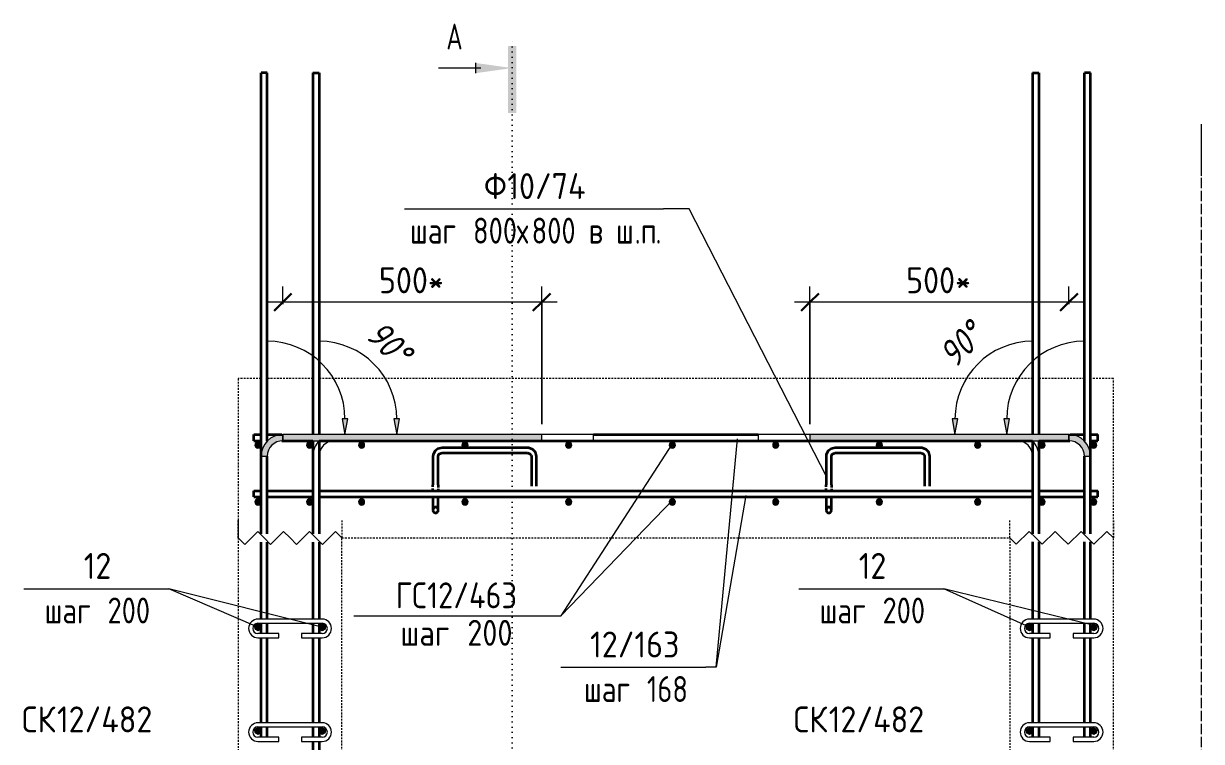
# Model space of a CAD drawing. Header units: millimetres. Extents: x -35194 to -15704, y -2621 to 78616.
# Drawn here: x -18207 to -15933, y -870 to 515 of the extents above; entities that cross this region are included whole.
import ezdxf

# ---------------------------------------------------------------- set-up
doc = ezdxf.new("R2010")
doc.units = ezdxf.units.MM
for name, pattern in [('01 Штриховая _4 мм_', [6, 3.5, -2.5]), ('02 Штрихпунктирная _20 мм_', [25, 20, -2.5, 0, -2.5]), ('04 Пунктир 10мм', [10, 0, -10])]:
    doc.linetypes.add(name, pattern=pattern)
for name, color, linetype, lineweight in [('AA_Dim', 7, 'Continuous', 9), ('AA_Dim-20', 7, 'Continuous', 9), ('AA_Linii', 7, 'Continuous', 9), ('AA_Oformlenie', 7, 'Continuous', 9), ('AA_Razrez', 7, 'Continuous', 9), ('AA_Vinoska', 7, 'Continuous', 9), ('KR_Armatura', 7, 'Continuous', 20), ('KR_Armatura_Tonkie', 7, 'Continuous', 20), ('Оси', 7, 'Continuous', 9)]:
    doc.layers.add(name, color=color, linetype=linetype, lineweight=lineweight)
for name, color, linetype, lineweight, true_color in [('AF_Perekritie', 7, 'Continuous', 60, 0x006a35), ('AF_Perekritie_Опалубка', 7, 'Continuous', 60, 0x006a35), ('AF_Stena_Опалубка', 7, 'Continuous', 20, 0x0063c6)]:
    doc.layers.add(name, color=color, linetype=linetype, lineweight=lineweight, true_color=true_color)
doc.styles.add('ISOCPEUR', font='isocpeur.TTF', dxfattribs={"width": 0.7, "height": 50})
doc.styles.add('ISOCPEUR_1', font='isocpeur.TTF', dxfattribs={"width": 0.9, "height": 50})
doc.styles.add('ISOCPEUR_2', font='isocpeur.TTF', dxfattribs={"width": 0.8, "height": 50})
doc.styles.add('ISOCPEUR_4', font='isocpeur.TTF', dxfattribs={"width": 0.85, "height": 50})
doc.styles.add('ISOCPEUR_I', font='isocpeui.ttf', dxfattribs={"width": 0.85, "height": 50})
doc.dimstyles.new('00_Точн_3_знака__прозр_', dxfattribs={"dimscale": 304.8, "dimtxt": 50.137748, "dimasz": 0.111549, "dimexe": 0.098425, "dimexo": 0.065617, "dimgap": 0.006562, "dimtad": 1, "dimdec": 3, "dimrnd": 0.001, "dimdsep": 46, "dimtxsty": 'ISOCPEUR_1', "dimblk1": 'OBLIQUE', "dimblk2": 'OBLIQUE', "dimsah": 1, "dimcen": 0.09, "dimdle": 0.098425, "dimazin": 0, "dimtfac": 1, "dimtdec": 4, "dimtix": 1, "dimtmove": 0, "dimatfit": 3, "dimfxl": 1, "dimtvp": 1, "dimtolj": 1, "dimtzin": 0, "dimlwd": 18, "dimlwe": 18, "dimarcsym": 2})

# ---------------------------------------------------------------- blocks, each defined once
blk = doc.blocks.new('Ktcnybwf - Лестница-3686718-В-В Арм')
at = {"layer": 'AF_Perekritie', "linetype": '01 Штриховая _4 мм_', "lineweight": 20}
for p, q in [((-77981, -170), (-78025, -170)), ((-78025, -170), (-78025, -477.3)), ((-77881, -170), (-77969, -170)), ((-76491, -170), (-77869, -170)), ((-76391, -170), (-76479, -170)), ((-76335, -170), (-76379, -170)), ((-76335, -477.3), (-76335, -170)), ((-78025, -443.6), (-78025, -477.3)), ((-76335, -477.3), (-76335, -443.6)), ((-77825, -477.3), (-76535, -477.3))]:
    blk.add_line(p, q, dxfattribs=at)
blk = doc.blocks.new('261_Лягушка _НесАрм_РабПлоск_ - 10 А240-3874233-В-В Арм')
at = {"layer": 'KR_Armatura', "lineweight": 35, "flags": 128}
for points in [[(-77644, -418.1), (-77645.2, -418.2), (-77646.3, -418.7), (-77647.3, -419.5), (-77648.1, -420.5), (-77648.7, -421.7), (-77649, -423), (-77649, -424.4), (-77648.7, -425.7), (-77648.1, -426.9), (-77647.3, -427.9), (-77646.3, -428.6), (-77645.2, -429.1), (-77644, -429.3)], [(-77644, -429.3), (-77642.8, -429.1), (-77641.7, -428.6), (-77640.7, -427.9), (-77639.9, -426.9), (-77639.3, -425.7), (-77639, -424.4), (-77639, -423), (-77639.3, -421.7), (-77639.9, -420.5), (-77640.7, -419.5), (-77641.7, -418.7), (-77642.8, -418.2), (-77644, -418.1)]]:
    blk.add_lwpolyline(points, dxfattribs=at)
at = {"layer": 'KR_Armatura_Tonkie', "lineweight": 35}
for p, q in [((-77466.5, -303.5), (-77631.5, -303.5)), ((-77631.5, -313.5), (-77466.5, -313.5)), ((-77649, -319.7), (-77649, -375.1)), ((-77639, -375.1), (-77639, -319.7)), ((-77459, -319.7), (-77459, -375.1)), ((-77449, -375.1), (-77449, -319.7)), ((-77649, -379.1), (-77649, -375.1)), ((-77649, -386.3), (-77649, -381.8)), ((-77639, -375.1), (-77639, -380.4)), ((-77639, -382.6), (-77639, -386.3)), ((-77459, -375.1), (-77459, -377.6)), ((-77449, -377.6), (-77449, -375.1)), ((-77649, -398.3), (-77649, -423.7)), ((-77639, -423.7), (-77639, -398.3))]:
    blk.add_line(p, q, dxfattribs=at)
at = {"layer": 'KR_Armatura_Tonkie', "lineweight": 35, "flags": 128}
for points in [[(-77631.5, -303.5), (-77639.5, -305.3), (-77645.7, -310.2), (-77648.8, -317.1), (-77649, -319.7)], [(-77639, -319.7), (-77637.5, -315.9), (-77633.3, -313.6), (-77631.5, -313.5)], [(-77449, -319.7), (-77450.9, -312.3), (-77456.2, -306.6), (-77463.8, -303.7), (-77466.5, -303.5)], [(-77466.5, -313.5), (-77461.7, -314.9), (-77459.2, -318.4), (-77459, -319.7)]]:
    blk.add_lwpolyline(points, dxfattribs=at)
blk = doc.blocks.new('079_Обозначение загиба стержня _ЭлУзла_ - Сплошные линии-3772940-В-В Арм')
at = {"layer": 'AA_Oformlenie'}
blk.add_hatch(color=256, dxfattribs=at).paths.add_polyline_path([(-76641, -277.9), (-76635.7, -247.9), (-76646.3, -247.9)])
for p, q in [((-76646.3, -247.9), (-76641, -277.9)), ((-76635.7, -247.9), (-76646.3, -247.9)), ((-76641, -277.9), (-76635.7, -247.9)), ((-76521, -277.9), (-77021, -277.9)), ((-77021, -277.9), (-77021, -289.9)), ((-77021, -289.9), (-76521, -289.9))]:
    blk.add_line(p, q, dxfattribs=at)
for centre, radius, start, end in [((-76491, -247.9), 150, 90, 179.9951), ((-76521, -319.9), 30, 360, 90), ((-76521, -319.9), 42, 360, 45.7451)]:
    blk.add_arc(centre, radius, start, end, dxfattribs=at)
blk = doc.blocks.new('079_Обозначение загиба стержня _ЭлУзла_ - Сплошные линии-3772954-В-В Арм')
at = {"layer": 'AA_Oformlenie'}
for points in [[(-76541, -277.9), (-76535.7, -247.9), (-76546.3, -247.9)], [(-76425.2, -289.9), (-76421, -289.9), (-76421, -277.9), (-76921, -278.1), (-76921, -289.9), (-76479, -289.9)], [(-76391, -319.9), (-76379, -319.9), (-76380.4, -309), (-76385, -298.3), (-76391.4, -290.1), (-76400, -283.5), (-76410.1, -279.3), (-76421, -278.1), (-76421, -289.9), (-76413.2, -290.9), (-76406, -293.9), (-76399.6, -298.9), (-76395, -304.9), (-76392, -312.1)]]:
    blk.add_hatch(color=256, dxfattribs=at).paths.add_polyline_path(points)
for p, q in [((-76546.3, -247.9), (-76541, -277.9)), ((-76535.7, -247.9), (-76546.3, -247.9)), ((-76541, -277.9), (-76535.7, -247.9)), ((-76421, -277.9), (-76921, -277.9)), ((-76921, -277.9), (-76921, -289.9)), ((-76921, -277.9), (-76921, -289.9)), ((-76421, -277.9), (-76921, -277.9)), ((-76921, -289.9), (-76421, -289.9)), ((-76921, -289.9), (-76421, -289.9)), ((-76421, -277.9), (-76421, -289.9)), ((-76421, -289.9), (-76421, -277.9)), ((-76391, -319.9), (-76379, -319.9))]:
    blk.add_line(p, q, dxfattribs=at)
for centre, radius, start, end in [((-76391, -247.9), 150, 90, 179.9951), ((-76421, -319.9), 42, 360, 90), ((-76421, -319.9), 42, 360, 90), ((-76421, -319.9), 30, 360, 90), ((-76421, -319.9), 30, 360, 90)]:
    blk.add_arc(centre, radius, start, end, dxfattribs=at)
blk = doc.blocks.new('079_Обозначение загиба стержня _ЭлУзла_ - Сплошные линии-3773023-В-В Арм')
at = {"layer": 'AA_Oformlenie'}
blk.add_hatch(color=256, dxfattribs=at).paths.add_polyline_path([(-77719, -277.9), (-77713.7, -247.9), (-77724.3, -247.9)])
for p, q in [((-77713.7, -247.9), (-77724.3, -247.9)), ((-77724.3, -247.9), (-77719, -277.9)), ((-77719, -277.9), (-77713.7, -247.9)), ((-77339, -277.9), (-77839, -277.9)), ((-77839, -289.9), (-77339, -289.9)), ((-77339, -289.9), (-77339, -277.9))]:
    blk.add_line(p, q, dxfattribs=at)
for centre, radius, start, end in [((-77869, -247.9), 150, 0.0049, 90), ((-77839, -319.9), 42, 134.2549, 180), ((-77839, -319.9), 30, 90, 180)]:
    blk.add_arc(centre, radius, start, end, dxfattribs=at)
blk = doc.blocks.new('079_Обозначение загиба стержня _ЭлУзла_ - Сплошные линии-3773018-В-В Арм')
at = {"layer": 'AA_Oformlenie'}
for points in [[(-77819, -277.9), (-77813.7, -247.9), (-77824.3, -247.9)], [(-77969, -319.9), (-77968, -312.1), (-77965, -304.9), (-77960, -298.5), (-77954, -293.9), (-77946.8, -290.9), (-77939, -289.9), (-77939, -277.9), (-77949.9, -279.3), (-77960, -283.5), (-77969, -290.6), (-77975.4, -298.9), (-77979.6, -309), (-77981, -319.9)], [(-77736.4, -289.9), (-77439, -289.9), (-77439, -277.9), (-77939, -278.1), (-77939, -289.9), (-77818.4, -289.9)]]:
    blk.add_hatch(color=256, dxfattribs=at).paths.add_polyline_path(points)
for p, q in [((-77813.7, -247.9), (-77824.3, -247.9)), ((-77824.3, -247.9), (-77819, -277.9)), ((-77819, -277.9), (-77813.7, -247.9)), ((-77939, -289.9), (-77939, -277.9)), ((-77439, -277.9), (-77939, -277.9)), ((-77439, -277.9), (-77939, -277.9)), ((-77939, -277.9), (-77939, -289.9)), ((-77939, -289.9), (-77439, -289.9)), ((-77939, -289.9), (-77439, -289.9)), ((-77439, -289.9), (-77439, -277.9)), ((-77439, -289.9), (-77439, -277.9)), ((-77981, -319.9), (-77969, -319.9))]:
    blk.add_line(p, q, dxfattribs=at)
for centre, radius, start, end in [((-77969, -247.9), 150, 0.0049, 90), ((-77939, -319.9), 42, 90, 180), ((-77939, -319.9), 42, 90, 180), ((-77939, -319.9), 30, 90, 180), ((-77939, -319.9), 30, 90, 180)]:
    blk.add_arc(centre, radius, start, end, dxfattribs=at)
blk = doc.blocks.new('079_Шпилька _ЭлУзла_ - d8 А240-3872181-В-В Арм')
at = {"layer": 'AA_Oformlenie'}
for p, q in [((-77863, -834.2), (-77987, -834.2)), ((-77987, -842.2), (-77863, -842.2)), ((-77947, -862.2), (-77987, -862.2)), ((-77947, -870.2), (-77947, -862.2)), ((-77863, -862.2), (-77903, -862.2)), ((-77903, -862.2), (-77903, -870.2)), ((-77987, -870.2), (-77947, -870.2)), ((-77903, -870.2), (-77863, -870.2))]:
    blk.add_line(p, q, dxfattribs=at)
for centre, radius, start, end in [((-77987, -852.2), 18, 90, 270), ((-77863, -852.2), 18, 270, 90), ((-77987, -852.2), 10, 90, 270), ((-77863, -852.2), 10, 270, 90)]:
    blk.add_arc(centre, radius, start, end, dxfattribs=at)
blk = doc.blocks.new('Последовательность узлов - 3мм масшт20 маскировка-904226-В-В Арм')
at = {"layer": 'AA_Oformlenie'}
for p, q in [((-76535, -477.3), (-76522.5, -489.8)), ((-76497.5, -464.8), (-76522.5, -489.8)), ((-76485, -477.3), (-76497.5, -464.8)), ((-76485, -477.3), (-76472.5, -489.8)), ((-76447.5, -464.8), (-76472.5, -489.8)), ((-76435, -477.3), (-76447.5, -464.8)), ((-76435, -477.3), (-76422.5, -489.8)), ((-76397.5, -464.8), (-76422.5, -489.8)), ((-76385, -477.3), (-76397.5, -464.8)), ((-76385, -477.3), (-76372.5, -489.8)), ((-76347.5, -464.8), (-76372.5, -489.8)), ((-76335, -477.3), (-76347.5, -464.8))]:
    blk.add_line(p, q, dxfattribs=at)
blk = doc.blocks.new('Разрез - Номер узла_ спереди-394134-В-В Арм')
at = {"layer": 'AA_Razrez'}
for points in [[(-77488.3, 342.7), (-77504.2, 342.7), (-77504.2, 471.8), (-77488.3, 471.8)], [(-77567, 419.4), (-77567, 439.2), (-77496.4, 429.3)]]:
    blk.add_hatch(color=256, dxfattribs=at).paths.add_polyline_path(points)
for p, q in [((-77567, 439.2), (-77567, 419.4)), ((-77556.4, 429.3), (-77638.3, 429.3))]:
    blk.add_line(p, q, dxfattribs=at)
blk = doc.blocks.new('DIMBLOCK120-В-В Арм')
at = {"layer": 'AA_Dim-20', "color": 30, "lineweight": 18, "true_color": 0xff8000, "transparency": 16777216}
for p, q in [((-16688.8, -257.9), (-16688.8, 7.5)), ((-16188.8, -26.5), (-16188.8, 7.5)), ((-16158.8, -22.5), (-16718.8, -22.5)), ((-16688.8, -22.5), (-16688.8, -257.9)), ((-16188.8, -22.5), (-16188.8, -26.5))]:
    blk.add_line(p, q, dxfattribs=at)
at = {"layer": 'AA_Dim-20', "color": 30, "lineweight": 30, "true_color": 0xff8000, "transparency": 16777216}
for p, q in [((-16688.8, -22.5), (-16705.8, -39.5)), ((-16688.8, -22.5), (-16671.8, -5.5)), ((-16188.8, -22.5), (-16205.8, -39.5)), ((-16188.8, -22.5), (-16171.8, -5.5))]:
    blk.add_line(p, q, dxfattribs=at)
at = {"layer": 'AA_Dim-20', "color": 0, "lineweight": 18, "transparency": 16777216, "insert": (-16503.1, 44.7), "char_height": 50, "width": 154.386, "attachment_point": 1, "line_spacing_factor": 1.135194, "style": 'ISOCPEUR_1'}
blk.add_mtext('500*', dxfattribs=at)
blk = doc.blocks.new('_Oblique')
at = {"color": 0, "linetype": 'ByBlock', "lineweight": -2}
blk.add_line((-0.5, -0.5), (0.5, 0.5), dxfattribs=at)
blk = doc.blocks.new('DIMBLOCK121-В-В Арм')
at = {"layer": 'AA_Dim-20', "color": 30, "lineweight": 18, "true_color": 0xff8000, "transparency": 16777216}
for p, q in [((-17706.8, -26.5), (-17706.8, 7.5)), ((-17206.8, -257.9), (-17206.8, 7.5)), ((-17176.8, -22.5), (-17736.8, -22.5)), ((-17706.8, -22.5), (-17706.8, -26.5)), ((-17206.8, -22.5), (-17206.8, -257.9))]:
    blk.add_line(p, q, dxfattribs=at)
at = {"layer": 'AA_Dim-20', "color": 30, "lineweight": 30, "true_color": 0xff8000, "transparency": 16777216}
for p, q in [((-17706.8, -22.5), (-17723.8, -39.5)), ((-17706.8, -22.5), (-17689.8, -5.5)), ((-17206.8, -22.5), (-17223.8, -39.5)), ((-17206.8, -22.5), (-17189.8, -5.5))]:
    blk.add_line(p, q, dxfattribs=at)
at = {"layer": 'AA_Dim-20', "color": 0, "lineweight": 18, "transparency": 16777216, "insert": (-17521.1, 44.7), "char_height": 50, "width": 154.386, "attachment_point": 1, "line_spacing_factor": 1.135194, "style": 'ISOCPEUR_1'}
blk.add_mtext('500*', dxfattribs=at)
blk = doc.blocks.new('042_М_Арматуры - Диам длина поз _ Комментарий-2260297-В-В Арм')
at = {"layer": 'AA_Vinoska'}
blk.add_line((-77600.9, -1518.6), (-77320.9, -1518.6), dxfattribs=at)
blk = doc.blocks.new('044_М_Универсальная с полкой - Марка_Комментарий полка 20-3828349-В-В Арм')
at = {"layer": 'AA_Vinoska'}
blk.add_line((-77801.9, -627.8), (-77401.9, -627.8), dxfattribs=at)
blk = doc.blocks.new('042_М_Арматуры - Диам длина поз _ Комментарий полка 25-3827468-В-В Арм')
at = {"layer": 'AA_Vinoska'}
blk.add_line((-78117.3, -2246.2), (-77617.3, -2246.2), dxfattribs=at)

msp = doc.modelspace()

# ---------------------------------------------------------------- hatches: boundary and pattern name
at = {"layer": 'AA_Oformlenie'}
for points in [[(-17754.8128, -304.3433), (-17753.2598, -304.1388), (-17751.8128, -303.5394), (-17750.5701, -302.5859), (-17749.6166, -301.3433), (-17749.0172, -299.8962), (-17748.8128, -298.3433), (-17749.0172, -296.7904), (-17749.6166, -295.3433), (-17750.5701, -294.1006), (-17751.8128, -293.1471), (-17753.2598, -292.5477), (-17754.8128, -292.3433), (-17756.3657, -292.5477), (-17757.8128, -293.1471), (-17759.0554, -294.1006), (-17760.0089, -295.3433), (-17760.6083, -296.7904), (-17760.8128, -298.3433), (-17760.6083, -299.8962), (-17760.0089, -301.3433), (-17759.0554, -302.5859), (-17757.8128, -303.5394), (-17756.3657, -304.1388)], [(-17654.8128, -304.3433), (-17653.2598, -304.1388), (-17651.8128, -303.5394), (-17650.5701, -302.5859), (-17649.6166, -301.3433), (-17649.0172, -299.8962), (-17648.8128, -298.3433), (-17649.0172, -296.7904), (-17649.6166, -295.3433), (-17650.5701, -294.1006), (-17651.8128, -293.1471), (-17653.2598, -292.5477), (-17654.8128, -292.3433), (-17656.3657, -292.5477), (-17657.8128, -293.1471), (-17659.0554, -294.1006), (-17660.0089, -295.3433), (-17660.6083, -296.7904), (-17660.8128, -298.3433), (-17660.6083, -299.8962), (-17660.0089, -301.3433), (-17659.0554, -302.5859), (-17657.8128, -303.5394), (-17656.3657, -304.1388)], [(-17554.8004, -304.3433), (-17553.2475, -304.1388), (-17551.8004, -303.5394), (-17550.5578, -302.5859), (-17549.6042, -301.3433), (-17549.0048, -299.8962), (-17548.8004, -298.3433), (-17549.0048, -296.7904), (-17549.6042, -295.3433), (-17550.5578, -294.1006), (-17551.8004, -293.1471), (-17553.2475, -292.5477), (-17554.8004, -292.3433), (-17556.3533, -292.5477), (-17557.8004, -293.1471), (-17559.043, -294.1006), (-17559.9965, -295.3433), (-17560.5959, -296.7904), (-17560.8004, -298.3433), (-17560.5959, -299.8962), (-17559.9965, -301.3433), (-17559.043, -302.5859), (-17557.8004, -303.5394), (-17556.3533, -304.1388)], [(-17354.8004, -304.3433), (-17353.2475, -304.1388), (-17351.8004, -303.5394), (-17350.5578, -302.5859), (-17349.6042, -301.3433), (-17349.0048, -299.8962), (-17348.8004, -298.3433), (-17349.0048, -296.7904), (-17349.6042, -295.3433), (-17350.5578, -294.1006), (-17351.8004, -293.1471), (-17353.2475, -292.5477), (-17354.8004, -292.3433), (-17356.3533, -292.5477), (-17357.8004, -293.1471), (-17359.043, -294.1006), (-17359.9965, -295.3433), (-17360.5959, -296.7904), (-17360.8004, -298.3433), (-17360.5959, -299.8962), (-17359.9965, -301.3433), (-17359.043, -302.5859), (-17357.8004, -303.5394), (-17356.3533, -304.1388)], [(-17154.8004, -304.3433), (-17153.2475, -304.1388), (-17151.8004, -303.5394), (-17150.5578, -302.5859), (-17149.6042, -301.3433), (-17149.0048, -299.8962), (-17148.8004, -298.3433), (-17149.0048, -296.7904), (-17149.6042, -295.3433), (-17150.5578, -294.1006), (-17151.8004, -293.1471), (-17153.2475, -292.5477), (-17154.8004, -292.3433), (-17156.3533, -292.5477), (-17157.8004, -293.1471), (-17159.043, -294.1006), (-17159.9965, -295.3433), (-17160.5959, -296.7904), (-17160.8004, -298.3433), (-17160.5959, -299.8962), (-17159.9965, -301.3433), (-17159.043, -302.5859), (-17157.8004, -303.5394), (-17156.3533, -304.1388)], [(-16954.8004, -304.3433), (-16953.2475, -304.1388), (-16951.8004, -303.5394), (-16950.5578, -302.5859), (-16949.6042, -301.3433), (-16949.0048, -299.8962), (-16948.8004, -298.3433), (-16949.0048, -296.7904), (-16949.6042, -295.3433), (-16950.5578, -294.1006), (-16951.8004, -293.1471), (-16953.2475, -292.5477), (-16954.8004, -292.3433), (-16956.3533, -292.5477), (-16957.8004, -293.1471), (-16959.043, -294.1006), (-16959.9965, -295.3433), (-16960.5959, -296.7904), (-16960.8004, -298.3433), (-16960.5959, -299.8962), (-16959.9965, -301.3433), (-16959.043, -302.5859), (-16957.8004, -303.5394), (-16956.3533, -304.1388)], [(-16754.8004, -304.3433), (-16753.2475, -304.1388), (-16751.8004, -303.5394), (-16750.5578, -302.5859), (-16749.6042, -301.3433), (-16749.0048, -299.8962), (-16748.8004, -298.3433), (-16749.0048, -296.7904), (-16749.6042, -295.3433), (-16750.5578, -294.1006), (-16751.8004, -293.1471), (-16753.2475, -292.5477), (-16754.8004, -292.3433), (-16756.3533, -292.5477), (-16757.8004, -293.1471), (-16759.043, -294.1006), (-16759.9965, -295.3433), (-16760.5959, -296.7904), (-16760.8004, -298.3433), (-16760.5959, -299.8962), (-16759.9965, -301.3433), (-16759.043, -302.5859), (-16757.8004, -303.5394), (-16756.3533, -304.1388)], [(-16554.8004, -304.3433), (-16553.2475, -304.1388), (-16551.8004, -303.5394), (-16550.5578, -302.5859), (-16549.6042, -301.3433), (-16549.0048, -299.8962), (-16548.8004, -298.3433), (-16549.0048, -296.7904), (-16549.6042, -295.3433), (-16550.5578, -294.1006), (-16551.8004, -293.1471), (-16553.2475, -292.5477), (-16554.8004, -292.3433), (-16556.3533, -292.5477), (-16557.8004, -293.1471), (-16559.043, -294.1006), (-16559.9965, -295.3433), (-16560.5959, -296.7904), (-16560.8004, -298.3433), (-16560.5959, -299.8962), (-16559.9965, -301.3433), (-16559.043, -302.5859), (-16557.8004, -303.5394), (-16556.3533, -304.1388)], [(-16364.8004, -304.3433), (-16363.2475, -304.1388), (-16361.8004, -303.5394), (-16360.5578, -302.5859), (-16359.6042, -301.3433), (-16359.0048, -299.8962), (-16358.8004, -298.3433), (-16359.0048, -296.7904), (-16359.6042, -295.3433), (-16360.5578, -294.1006), (-16361.8004, -293.1471), (-16363.2475, -292.5477), (-16364.8004, -292.3433), (-16366.3533, -292.5477), (-16367.8004, -293.1471), (-16369.043, -294.1006), (-16369.9965, -295.3433), (-16370.5959, -296.7904), (-16370.8004, -298.3433), (-16370.5959, -299.8962), (-16369.9965, -301.3433), (-16369.043, -302.5859), (-16367.8004, -303.5394), (-16366.3533, -304.1388)], [(-16240.8128, -304.3433), (-16239.2598, -304.1388), (-16237.8128, -303.5394), (-16236.5701, -302.5859), (-16235.6166, -301.3433), (-16235.0172, -299.8962), (-16234.8128, -298.3433), (-16235.0172, -296.7904), (-16235.6166, -295.3433), (-16236.5701, -294.1006), (-16237.8128, -293.1471), (-16239.2598, -292.5477), (-16240.8128, -292.3433), (-16242.3657, -292.5477), (-16243.8128, -293.1471), (-16245.0554, -294.1006), (-16246.0089, -295.3433), (-16246.6083, -296.7904), (-16246.8128, -298.3433), (-16246.6083, -299.8962), (-16246.0089, -301.3433), (-16245.0554, -302.5859), (-16243.8128, -303.5394), (-16242.3657, -304.1388)], [(-16140.8128, -304.3433), (-16139.2598, -304.1388), (-16137.8128, -303.5394), (-16136.5701, -302.5859), (-16135.6166, -301.3433), (-16135.0172, -299.8962), (-16134.8128, -298.3433), (-16135.0172, -296.7904), (-16135.6166, -295.3433), (-16136.5701, -294.1006), (-16137.8128, -293.1471), (-16139.2598, -292.5477), (-16140.8128, -292.3433), (-16142.3657, -292.5477), (-16143.8128, -293.1471), (-16145.0554, -294.1006), (-16146.0089, -295.3433), (-16146.6083, -296.7904), (-16146.8128, -298.3433), (-16146.6083, -299.8962), (-16146.0089, -301.3433), (-16145.0554, -302.5859), (-16143.8128, -303.5394), (-16142.3657, -304.1388)], [(-17754.8128, -413.9769), (-17753.2598, -413.7724), (-17751.8128, -413.173), (-17750.5701, -412.2195), (-17749.6166, -410.9769), (-17749.0172, -409.5298), (-17748.8128, -407.9769), (-17749.0172, -406.424), (-17749.6166, -404.9769), (-17750.5701, -403.7342), (-17751.8128, -402.7807), (-17753.2598, -402.1813), (-17754.8128, -401.9769), (-17756.3657, -402.1813), (-17757.8128, -402.7807), (-17759.0554, -403.7342), (-17760.0089, -404.9769), (-17760.6083, -406.424), (-17760.8128, -407.9769), (-17760.6083, -409.5298), (-17760.0089, -410.9769), (-17759.0554, -412.2195), (-17757.8128, -413.173), (-17756.3657, -413.7724)], [(-17654.8128, -413.9769), (-17653.2598, -413.7724), (-17651.8128, -413.173), (-17650.5701, -412.2195), (-17649.6166, -410.9769), (-17649.0172, -409.5298), (-17648.8128, -407.9769), (-17649.0172, -406.424), (-17649.6166, -404.9769), (-17650.5701, -403.7342), (-17651.8128, -402.7807), (-17653.2598, -402.1813), (-17654.8128, -401.9769), (-17656.3657, -402.1813), (-17657.8128, -402.7807), (-17659.0554, -403.7342), (-17660.0089, -404.9769), (-17660.6083, -406.424), (-17660.8128, -407.9769), (-17660.6083, -409.5298), (-17660.0089, -410.9769), (-17659.0554, -412.2195), (-17657.8128, -413.173), (-17656.3657, -413.7724)], [(-17554.8004, -413.9769), (-17553.2475, -413.7724), (-17551.8004, -413.173), (-17550.5578, -412.2195), (-17549.6042, -410.9769), (-17549.0048, -409.5298), (-17548.8004, -407.9769), (-17549.0048, -406.424), (-17549.6042, -404.9769), (-17550.5578, -403.7342), (-17551.8004, -402.7807), (-17553.2475, -402.1813), (-17554.8004, -401.9769), (-17556.3533, -402.1813), (-17557.8004, -402.7807), (-17559.043, -403.7342), (-17559.9965, -404.9769), (-17560.5959, -406.424), (-17560.8004, -407.9769), (-17560.5959, -409.5298), (-17559.9965, -410.9769), (-17559.043, -412.2195), (-17557.8004, -413.173), (-17556.3533, -413.7724)], [(-17354.8004, -413.9769), (-17353.2475, -413.7724), (-17351.8004, -413.173), (-17350.5578, -412.2195), (-17349.6042, -410.9769), (-17349.0048, -409.5298), (-17348.8004, -407.9769), (-17349.0048, -406.424), (-17349.6042, -404.9769), (-17350.5578, -403.7342), (-17351.8004, -402.7807), (-17353.2475, -402.1813), (-17354.8004, -401.9769), (-17356.3533, -402.1813), (-17357.8004, -402.7807), (-17359.043, -403.7342), (-17359.9965, -404.9769), (-17360.5959, -406.424), (-17360.8004, -407.9769), (-17360.5959, -409.5298), (-17359.9965, -410.9769), (-17359.043, -412.2195), (-17357.8004, -413.173), (-17356.3533, -413.7724)], [(-17154.8004, -413.9769), (-17153.2475, -413.7724), (-17151.8004, -413.173), (-17150.5578, -412.2195), (-17149.6042, -410.9769), (-17149.0048, -409.5298), (-17148.8004, -407.9769), (-17149.0048, -406.424), (-17149.6042, -404.9769), (-17150.5578, -403.7342), (-17151.8004, -402.7807), (-17153.2475, -402.1813), (-17154.8004, -401.9769), (-17156.3533, -402.1813), (-17157.8004, -402.7807), (-17159.043, -403.7342), (-17159.9965, -404.9769), (-17160.5959, -406.424), (-17160.8004, -407.9769), (-17160.5959, -409.5298), (-17159.9965, -410.9769), (-17159.043, -412.2195), (-17157.8004, -413.173), (-17156.3533, -413.7724)], [(-16954.8004, -413.9769), (-16953.2475, -413.7724), (-16951.8004, -413.173), (-16950.5578, -412.2195), (-16949.6042, -410.9769), (-16949.0048, -409.5298), (-16948.8004, -407.9769), (-16949.0048, -406.424), (-16949.6042, -404.9769), (-16950.5578, -403.7342), (-16951.8004, -402.7807), (-16953.2475, -402.1813), (-16954.8004, -401.9769), (-16956.3533, -402.1813), (-16957.8004, -402.7807), (-16959.043, -403.7342), (-16959.9965, -404.9769), (-16960.5959, -406.424), (-16960.8004, -407.9769), (-16960.5959, -409.5298), (-16959.9965, -410.9769), (-16959.043, -412.2195), (-16957.8004, -413.173), (-16956.3533, -413.7724)], [(-16754.8004, -413.9769), (-16753.2475, -413.7724), (-16751.8004, -413.173), (-16750.5578, -412.2195), (-16749.6042, -410.9769), (-16749.0048, -409.5298), (-16748.8004, -407.9769), (-16749.0048, -406.424), (-16749.6042, -404.9769), (-16750.5578, -403.7342), (-16751.8004, -402.7807), (-16753.2475, -402.1813), (-16754.8004, -401.9769), (-16756.3533, -402.1813), (-16757.8004, -402.7807), (-16759.043, -403.7342), (-16759.9965, -404.9769), (-16760.5959, -406.424), (-16760.8004, -407.9769), (-16760.5959, -409.5298), (-16759.9965, -410.9769), (-16759.043, -412.2195), (-16757.8004, -413.173), (-16756.3533, -413.7724)], [(-16554.8004, -413.9769), (-16553.2475, -413.7724), (-16551.8004, -413.173), (-16550.5578, -412.2195), (-16549.6042, -410.9769), (-16549.0048, -409.5298), (-16548.8004, -407.9769), (-16549.0048, -406.424), (-16549.6042, -404.9769), (-16550.5578, -403.7342), (-16551.8004, -402.7807), (-16553.2475, -402.1813), (-16554.8004, -401.9769), (-16556.3533, -402.1813), (-16557.8004, -402.7807), (-16559.043, -403.7342), (-16559.9965, -404.9769), (-16560.5959, -406.424), (-16560.8004, -407.9769), (-16560.5959, -409.5298), (-16559.9965, -410.9769), (-16559.043, -412.2195), (-16557.8004, -413.173), (-16556.3533, -413.7724)], [(-16364.8004, -413.9769), (-16363.2475, -413.7724), (-16361.8004, -413.173), (-16360.5578, -412.2195), (-16359.6042, -410.9769), (-16359.0048, -409.5298), (-16358.8004, -407.9769), (-16359.0048, -406.424), (-16359.6042, -404.9769), (-16360.5578, -403.7342), (-16361.8004, -402.7807), (-16363.2475, -402.1813), (-16364.8004, -401.9769), (-16366.3533, -402.1813), (-16367.8004, -402.7807), (-16369.043, -403.7342), (-16369.9965, -404.9769), (-16370.5959, -406.424), (-16370.8004, -407.9769), (-16370.5959, -409.5298), (-16369.9965, -410.9769), (-16369.043, -412.2195), (-16367.8004, -413.173), (-16366.3533, -413.7724)], [(-16240.8128, -413.9769), (-16239.2598, -413.7724), (-16237.8128, -413.173), (-16236.5701, -412.2195), (-16235.6166, -410.9769), (-16235.0172, -409.5298), (-16234.8128, -407.9769), (-16235.0172, -406.424), (-16235.6166, -404.9769), (-16236.5701, -403.7342), (-16237.8128, -402.7807), (-16239.2598, -402.1813), (-16240.8128, -401.9769), (-16242.3657, -402.1813), (-16243.8128, -402.7807), (-16245.0554, -403.7342), (-16246.0089, -404.9769), (-16246.6083, -406.424), (-16246.8128, -407.9769), (-16246.6083, -409.5298), (-16246.0089, -410.9769), (-16245.0554, -412.2195), (-16243.8128, -413.173), (-16242.3657, -413.7724)], [(-16140.8128, -413.9769), (-16139.2598, -413.7724), (-16137.8128, -413.173), (-16136.5701, -412.2195), (-16135.6166, -410.9769), (-16135.0172, -409.5298), (-16134.8128, -407.9769), (-16135.0172, -406.424), (-16135.6166, -404.9769), (-16136.5701, -403.7342), (-16137.8128, -402.7807), (-16139.2598, -402.1813), (-16140.8128, -401.9769), (-16142.3657, -402.1813), (-16143.8128, -402.7807), (-16145.0554, -403.7342), (-16146.0089, -404.9769), (-16146.6083, -406.424), (-16146.8128, -407.9769), (-16146.6083, -409.5298), (-16146.0089, -410.9769), (-16145.0554, -412.2195), (-16143.8128, -413.173), (-16142.3657, -413.7724)]]:
    msp.add_hatch(color=256, dxfattribs=at).paths.add_polyline_path(points)
at = {"layer": 'KR_Armatura', "lineweight": 9}
h = msp.add_hatch(color=256, dxfattribs=at)
edge = h.paths.add_edge_path()
edge.add_arc((-17754.8128, -650), 6, 0, 360)
for points in [[(-17754.8128, -656), (-17749.6166, -653), (-17749.6166, -647), (-17754.8128, -644), (-17760.0089, -647.0399), (-17759.8128, -653.1132)], [(-17630.8128, -656), (-17625.6166, -653), (-17625.8128, -646.8868), (-17630.8128, -644), (-17636.0089, -647), (-17636.0089, -653)], [(-16264.8128, -656), (-16259.6166, -653), (-16259.6166, -647), (-16264.8128, -644), (-16270.0089, -647.0399), (-16269.8128, -653.1132)], [(-16140.8128, -656), (-16135.6166, -653), (-16135.8128, -646.8868), (-16140.8128, -644), (-16146.0089, -647), (-16146.0089, -653)], [(-17754.8128, -856), (-17749.6166, -853), (-17749.6166, -847), (-17754.8128, -844), (-17760.0089, -847.0399), (-17759.8128, -853.1132)], [(-17630.8128, -856), (-17625.6166, -853), (-17625.8128, -846.8868), (-17630.8128, -844), (-17636.0089, -847), (-17636.0089, -853)], [(-16264.8128, -856), (-16259.6166, -853), (-16259.6166, -847), (-16264.8128, -844), (-16270.0089, -847.0399), (-16269.8128, -853.1132)], [(-16140.8128, -856), (-16135.6166, -853), (-16135.8128, -846.8868), (-16140.8128, -844), (-16146.0089, -847), (-16146.0089, -853)]]:
    msp.add_hatch(color=256, dxfattribs=at).paths.add_polyline_path(points)
h = msp.add_hatch(color=256, dxfattribs=at)
edge = h.paths.add_edge_path()
edge.add_arc((-17630.8128, -650), 6, 0, 360)
h = msp.add_hatch(color=256, dxfattribs=at)
edge = h.paths.add_edge_path()
edge.add_arc((-16264.8128, -650), 6, 0, 360)
h = msp.add_hatch(color=256, dxfattribs=at)
edge = h.paths.add_edge_path()
edge.add_arc((-16140.8128, -650), 6, 0, 360)
h = msp.add_hatch(color=256, dxfattribs=at)
edge = h.paths.add_edge_path()
edge.add_arc((-17754.8128, -850), 6, 0, 360)
h = msp.add_hatch(color=256, dxfattribs=at)
edge = h.paths.add_edge_path()
edge.add_arc((-17630.8128, -850), 6, 0, 360)
h = msp.add_hatch(color=256, dxfattribs=at)
edge = h.paths.add_edge_path()
edge.add_arc((-16264.8128, -850), 6, 0, 360)
h = msp.add_hatch(color=256, dxfattribs=at)
edge = h.paths.add_edge_path()
edge.add_arc((-16140.8128, -850), 6, 0, 360)

# ---------------------------------------------------------------- linework, layer by layer
at = {"layer": 'AA_Linii'}
for centre, start, end in [((-17754.8128, -298.3433), 0, 180), ((-17654.8128, -298.3433), 0, 180), ((-17554.8004, -298.3433), 0, 180), ((-17354.8004, -298.3433), 0, 180), ((-17154.8004, -298.3433), 0, 180), ((-16954.8004, -298.3433), 0, 180), ((-16754.8004, -298.3433), 0, 180), ((-16554.8004, -298.3433), 0, 180), ((-16364.8004, -298.3433), 0, 180), ((-16240.8128, -298.3433), 0, 180), ((-16140.8128, -298.3433), 0, 180), ((-17754.8128, -298.3433), 180, 360), ((-17654.8128, -298.3433), 180, 360), ((-17554.8004, -298.3433), 180, 360), ((-17354.8004, -298.3433), 180, 360), ((-17154.8004, -298.3433), 180, 360), ((-16954.8004, -298.3433), 180, 360), ((-16754.8004, -298.3433), 180, 360), ((-16554.8004, -298.3433), 180, 360), ((-16364.8004, -298.3433), 180, 360), ((-16240.8128, -298.3433), 180, 360), ((-16140.8128, -298.3433), 180, 360), ((-17754.8128, -407.9769), 0, 180), ((-17754.8128, -407.9769), 180, 360), ((-17654.8128, -407.9769), 0, 180), ((-17654.8128, -407.9769), 180, 360), ((-17554.8004, -407.9769), 0, 180), ((-17554.8004, -407.9769), 180, 360), ((-17354.8004, -407.9769), 0, 180), ((-17354.8004, -407.9769), 180, 360), ((-17154.8004, -407.9769), 0, 180), ((-17154.8004, -407.9769), 180, 360), ((-16954.8004, -407.9769), 0, 180), ((-16954.8004, -407.9769), 180, 360), ((-16754.8004, -407.9769), 0, 180), ((-16754.8004, -407.9769), 180, 360), ((-16554.8004, -407.9769), 0, 180), ((-16554.8004, -407.9769), 180, 360), ((-16364.8004, -407.9769), 0, 180), ((-16364.8004, -407.9769), 180, 360), ((-16240.8128, -407.9769), 0, 180), ((-16240.8128, -407.9769), 180, 360), ((-16140.8128, -407.9769), 0, 180), ((-16140.8128, -407.9769), 180, 360)]:
    msp.add_arc(centre, 6, start, end, dxfattribs=at)
at = {"layer": 'AA_Razrez', "color": 7, "linetype": '04 Пунктир 10мм', "true_color": 0xffffff}
msp.add_line((-17264.1673, -2589.7984), (-17264.1673, 489.2834), dxfattribs=at)
at = {"layer": 'AA_Vinoska'}
for p, q in [((-16922.0598, 157.5072), (-16971.682, 157.5072)), ((-16655.761, -361.6967), (-16922.0598, 157.5072)), ((-16829.4732, -286.3756), (-16870.4534, -727.143)), ((-16954.8004, -296.1072), (-17169.6953, -627.768)), ((-16952.4974, -402.7501), (-17169.6953, -627.768)), ((-16812.636, -395.446), (-16870.1195, -727.143)), ((-17754.8128, -650), (-17927.077, -575.5328)), ((-17631.3964, -649.7702), (-17927.077, -575.5328)), ((-16264.8128, -650), (-16430.4432, -575.5328)), ((-16139.7587, -646.564), (-16430.4432, -575.5328)), ((-16870.4534, -727.143), (-16889.6953, -727.143)), ((-16870.1195, -727.143), (-16889.6953, -727.143))]:
    msp.add_line(p, q, dxfattribs=at)
at = {"layer": 'AF_Stena_Опалубка', "linetype": '01 Штриховая _4 мм_'}
for p, q in [((-17792.8128, -477.274), (-17792.8128, -443.5971)), ((-17592.8128, -443.5971), (-17592.8128, -477.274)), ((-16302.8128, -477.274), (-16302.8128, -443.5971)), ((-16102.8128, -443.5971), (-16102.8128, -477.274)), ((-17792.8128, -477.274), (-17792.8128, -1700)), ((-17592.8128, -1700), (-17592.8128, -477.274)), ((-16302.8128, -477.274), (-16302.8128, -1700)), ((-16102.8128, -1700), (-16102.8128, -477.274))]:
    msp.add_line(p, q, dxfattribs=at)
at = {"layer": 'KR_Armatura', "lineweight": 9}
for p, q in [((-17754.8128, -644), (-17760.0089, -647.0399)), ((-17760.0089, -647.0399), (-17759.8128, -653.1132)), ((-17759.8128, -653.1132), (-17754.8128, -656)), ((-17749.6166, -647), (-17754.8128, -644)), ((-17754.8128, -656), (-17749.6166, -653)), ((-17749.6166, -653), (-17749.6166, -647)), ((-17630.8128, -644), (-17636.0089, -647)), ((-17636.0089, -647), (-17636.0089, -653)), ((-17636.0089, -653), (-17630.8128, -656)), ((-17625.8128, -646.8868), (-17630.8128, -644)), ((-17630.8128, -656), (-17625.6166, -653)), ((-17625.6166, -653), (-17625.8128, -646.8868)), ((-16264.8128, -644), (-16270.0089, -647.0399)), ((-16270.0089, -647.0399), (-16269.8128, -653.1132)), ((-16269.8128, -653.1132), (-16264.8128, -656)), ((-16259.6166, -647), (-16264.8128, -644)), ((-16264.8128, -656), (-16259.6166, -653)), ((-16259.6166, -653), (-16259.6166, -647)), ((-16140.8128, -644), (-16146.0089, -647)), ((-16146.0089, -647), (-16146.0089, -653)), ((-16146.0089, -653), (-16140.8128, -656)), ((-16135.8128, -646.8868), (-16140.8128, -644)), ((-16140.8128, -656), (-16135.6166, -653)), ((-16135.6166, -653), (-16135.8128, -646.8868)), ((-17754.8128, -844), (-17760.0089, -847.0399)), ((-17760.0089, -847.0399), (-17759.8128, -853.1132)), ((-17759.8128, -853.1132), (-17754.8128, -856)), ((-17749.6166, -847), (-17754.8128, -844)), ((-17754.8128, -856), (-17749.6166, -853)), ((-17749.6166, -853), (-17749.6166, -847)), ((-17630.8128, -844), (-17636.0089, -847)), ((-17636.0089, -847), (-17636.0089, -853)), ((-17636.0089, -853), (-17630.8128, -856)), ((-17625.8128, -846.8868), (-17630.8128, -844)), ((-17630.8128, -856), (-17625.6166, -853)), ((-17625.6166, -853), (-17625.8128, -846.8868)), ((-16264.8128, -844), (-16270.0089, -847.0399)), ((-16270.0089, -847.0399), (-16269.8128, -853.1132)), ((-16269.8128, -853.1132), (-16264.8128, -856)), ((-16259.6166, -847), (-16264.8128, -844)), ((-16264.8128, -856), (-16259.6166, -853)), ((-16259.6166, -853), (-16259.6166, -847)), ((-16140.8128, -844), (-16146.0089, -847)), ((-16146.0089, -847), (-16146.0089, -853)), ((-16146.0089, -853), (-16140.8128, -856)), ((-16135.8128, -846.8868), (-16140.8128, -844)), ((-16140.8128, -856), (-16135.6166, -853)), ((-16135.6166, -853), (-16135.8128, -846.8868))]:
    msp.add_line(p, q, dxfattribs=at)
for centre in [(-17754.8128, -650), (-17630.8128, -650), (-16264.8128, -650), (-16140.8128, -650), (-17754.8128, -850), (-17630.8128, -850), (-16264.8128, -850), (-16140.8128, -850)]:
    msp.add_circle(centre, 6, dxfattribs=at)
at = {"layer": 'KR_Armatura_Tonkie', "lineweight": 35}
for p, q in [((-17736.8128, 420), (-17748.8128, 420)), ((-17748.8128, -469.5344), (-17748.8128, 420)), ((-17736.8128, -290.5873), (-17736.8128, 420)), ((-17648.8128, 420), (-17648.8128, -277.8928)), ((-17648.8128, 420), (-17636.8128, 420)), ((-17636.8128, 420), (-17636.8128, -277.8928)), ((-16258.8128, 420), (-16258.8128, -277.8928)), ((-16258.8128, 420), (-16246.8128, 420)), ((-16246.8128, 420), (-16246.8128, -277.8928)), ((-16146.8128, 420), (-16158.8128, 420)), ((-16158.8128, -290.5873), (-16158.8128, 420)), ((-16146.8128, -469.2996), (-16146.8128, 420)), ((-17762.8128, -278.1072), (-17748.8128, -278.1072)), ((-17762.8128, -290.1072), (-17762.8128, -278.1072)), ((-17762.8128, -290.1072), (-17748.8128, -290.1072)), ((-17736.8128, -278.1072), (-17708.4413, -278.1072)), ((-17736.8128, -290.1072), (-17736.3977, -290.1072)), ((-17708.4413, -290.1072), (-17648.8128, -290.1072)), ((-17648.8128, -289.8928), (-17648.8128, -469.5344)), ((-17636.8128, -289.8928), (-17636.8128, -469.5344)), ((-17636.8128, -290.1072), (-16258.8128, -290.1072)), ((-17106.8128, -278.1072), (-16788.8128, -278.1072)), ((-16258.8128, -289.8928), (-16258.8128, -469.2996)), ((-16246.8128, -289.8928), (-16246.8128, -469.2996)), ((-16246.8128, -290.1072), (-16187.1842, -290.1072)), ((-16187.1842, -278.1072), (-16158.8128, -278.1072)), ((-16159.2278, -290.1072), (-16158.8128, -290.1072)), ((-16146.8128, -278.1072), (-16132.8128, -278.1072)), ((-16146.8128, -290.1072), (-16132.8128, -290.1072)), ((-16132.8128, -290.1072), (-16132.8128, -278.1072)), ((-17736.8128, -469.5344), (-17736.8128, -319.8928)), ((-16158.8128, -469.2996), (-16158.8128, -319.8928)), ((-17762.8128, -386.3326), (-17748.8128, -386.3326)), ((-17762.8128, -398.3326), (-17762.8128, -386.3326)), ((-17736.8128, -386.3326), (-17648.8128, -386.3326)), ((-17636.8128, -386.3326), (-16258.8128, -386.3326)), ((-16246.8128, -386.3326), (-16158.8128, -386.3326)), ((-16146.8128, -386.3326), (-16132.8128, -386.3326)), ((-16132.8128, -398.3326), (-16132.8128, -386.3326)), ((-17762.8128, -398.3326), (-17748.8128, -398.3326)), ((-17736.8128, -398.3326), (-17648.8128, -398.3326)), ((-17636.8128, -398.3326), (-16258.8128, -398.3326)), ((-16246.8128, -398.3326), (-16158.8128, -398.3326)), ((-16146.8128, -398.3326), (-16132.8128, -398.3326)), ((-17748.8128, -634.2361), (-17748.8128, -485.5344)), ((-17736.8128, -634.2361), (-17736.8128, -485.5344)), ((-17648.8128, -485.5344), (-17648.8128, -634.2361)), ((-17636.8128, -485.5344), (-17636.8128, -634.2361)), ((-16258.8128, -485.2996), (-16258.8128, -634.2361)), ((-16246.8128, -485.2996), (-16246.8128, -634.2361)), ((-16158.8128, -634.2361), (-16158.8128, -485.2996)), ((-16146.8128, -634.2361), (-16146.8128, -485.2996)), ((-17748.8128, -662.2361), (-17748.8128, -642.2361)), ((-17736.8128, -662.2361), (-17736.8128, -642.2361)), ((-17648.8128, -642.2361), (-17648.8128, -662.2361)), ((-17636.8128, -642.2361), (-17636.8128, -662.2361)), ((-16258.8128, -642.2361), (-16258.8128, -662.2361)), ((-16246.8128, -642.2361), (-16246.8128, -662.2361)), ((-16158.8128, -662.2361), (-16158.8128, -642.2361)), ((-16146.8128, -662.2361), (-16146.8128, -642.2361)), ((-17748.8128, -834.2361), (-17748.8128, -670.2361)), ((-17736.8128, -834.2361), (-17736.8128, -670.2361)), ((-17648.8128, -670.2361), (-17648.8128, -834.2361)), ((-17636.8128, -670.2361), (-17636.8128, -834.2361)), ((-16258.8128, -670.2361), (-16258.8128, -834.2361)), ((-16246.8128, -670.2361), (-16246.8128, -834.2361)), ((-16158.8128, -834.2361), (-16158.8128, -670.2361)), ((-16146.8128, -834.2361), (-16146.8128, -670.2361)), ((-17748.8128, -862.2361), (-17748.8128, -842.2361)), ((-17736.8128, -862.2361), (-17736.8128, -842.2361)), ((-17648.8128, -842.2361), (-17648.8128, -862.2361)), ((-17636.8128, -842.2361), (-17636.8128, -862.2361)), ((-16258.8128, -842.2361), (-16258.8128, -862.2361)), ((-16246.8128, -842.2361), (-16246.8128, -862.2361)), ((-16158.8128, -862.2361), (-16158.8128, -842.2361)), ((-16146.8128, -862.2361), (-16146.8128, -842.2361)), ((-17648.8128, -870.2361), (-17648.8128, -1234.2361)), ((-17636.8128, -870.2361), (-17636.8128, -1234.2361))]:
    msp.add_line(p, q, dxfattribs=at)
at = {"layer": 'Оси'}
msp.add_line((-15932.8128, 221.2363), (-15932.8128, 321.2363), dxfattribs=at)
at = {"layer": 'Оси', "linetype": '02 Штрихпунктирная _20 мм_'}
msp.add_line((-15932.8128, -2211.861), (-15932.8128, 221.2363), dxfattribs=at)

# ---------------------------------------------------------------- block references
at = {"layer": 'AA_Oformlenie'}
for name, p in [('079_Обозначение загиба стержня _ЭлУзла_ - Сплошные линии-3773018-В-В Арм', (60232.1872, 0)), ('079_Обозначение загиба стержня _ЭлУзла_ - Сплошные линии-3773023-В-В Арм', (60232.1872, 0)), ('079_Обозначение загиба стержня _ЭлУзла_ - Сплошные линии-3772940-В-В Арм', (60232.1872, 0)), ('079_Обозначение загиба стержня _ЭлУзла_ - Сплошные линии-3772954-В-В Арм', (60232.1872, 0)), ('Последовательность узлов - 3мм масшт20 маскировка-904226-В-В Арм', (58742.1872, -0.2348)), ('Последовательность узлов - 3мм масшт20 маскировка-904226-В-В Арм', (60232.1872, 0)), ('079_Шпилька _ЭлУзла_ - d8 А240-3872181-В-В Арм', (60232.1872, 200)), ('079_Шпилька _ЭлУзла_ - d8 А240-3872181-В-В Арм', (61722.1872, 200)), ('079_Шпилька _ЭлУзла_ - d8 А240-3872181-В-В Арм', (60232.1872, 0)), ('079_Шпилька _ЭлУзла_ - d8 А240-3872181-В-В Арм', (61722.1872, 0))]:
    msp.add_blockref(name, p, dxfattribs=at)
at = {"layer": 'AA_Razrez'}
msp.add_blockref('Разрез - Номер узла_ спереди-394134-В-В Арм', (60232.1872, 0), dxfattribs=at)
at = {"layer": 'AA_Vinoska'}
for name, p in [('042_М_Арматуры - Диам длина поз _ Комментарий полка 25-3827468-В-В Арм', (60645.64, 2403.6931)), ('042_М_Арматуры - Диам длина поз _ Комментарий-2260297-В-В Арм', (59393.8673, 943.0638)), ('042_М_Арматуры - Диам длина поз _ Комментарий-2260297-В-В Арм', (60890.5012, 943.0638)), ('044_М_Универсальная с полкой - Марка_Комментарий полка 20-3828349-В-В Арм', (60232.1872, 0)), ('042_М_Арматуры - Диам длина поз _ Комментарий-2260297-В-В Арм', (60431.2491, 791.4537))]:
    msp.add_blockref(name, p, dxfattribs=at)
at = {"layer": 'AF_Perekritie_Опалубка', "linetype": '01 Штриховая _4 мм_', "lineweight": 20}
msp.add_blockref('Ktcnybwf - Лестница-3686718-В-В Арм', (60232.1872, 0), dxfattribs=at)
at = {"layer": 'KR_Armatura_Tonkie', "lineweight": 35}
for p in [(60232.1872, 0), (60991.5771, 0)]:
    msp.add_blockref('261_Лягушка _НесАрм_РабПлоск_ - 10 А240-3874233-В-В Арм', p, dxfattribs=at)

# ---------------------------------------------------------------- texts
at = {"layer": 'AA_Razrez', "insert": (-17391.0748, 515.1757), "char_height": 50, "width": 38.160325, "attachment_point": 1, "style": 'ISOCPEUR'}
msp.add_mtext('\\fISOCPEUR|b0|i0|c204|p34|;\\W.7;А', dxfattribs=at)
at = {"layer": 'AA_Vinoska', "char_height": 50, "attachment_point": 1}
for s, insert, width, style in [('\\fISOCPEUR|b0|i0|c204|p34|;\\W.9;Ф', (-17318.5092, 226.5122), 54.835425, 'ISOCPEUR_1'), ('10/74', (-17273.2654, 226.5122), 187.594875, 'ISOCPEUR_1'), (' 800', (-17365.0208, 140.5311), 133.4008, 'ISOCPEUR_2'), ('800 ', (-17226.3792, 140.5311), 133.4008, 'ISOCPEUR_2'), ('\\fISOCPEUR|b0|i0|c204|p34|;\\W.8; ', (-17087.7375, 140.5311), 29.5021, 'ISOCPEUR_2'), ('шаг', (-17461.3292, 140.5311), 116.7257, 'ISOCPEUR_2'), ('\\fISOCPEUR|b0|i0|c204|p34|;\\W.8;х', (-17254.9542, 140.5311), 34.6329, 'ISOCPEUR_2'), ('\\fISOCPEUR|b0|i0|c204|p34|;\\W.8;в', (-17116.3125, 140.5311), 34.6329, 'ISOCPEUR_2'), ('\\fISOCPEUR|b0|i0|c204|p34|;\\W.8;ш', (-17063.3958, 140.5311), 43.6118, 'ISOCPEUR_2'), ('\\fISOCPEUR|b0|i0|c204|p34|;\\W.8;п', (-17015.7708, 140.5311), 34.6329, 'ISOCPEUR_2'), ('\\fISOCPEUR|b0|i0|c204|p34|;\\W.8;.', (-17027.4125, 140.5311), 14.1097, 'ISOCPEUR_2'), ('\\fISOCPEUR|b0|i0|c204|p34|;\\W.8;.', (-16987.1958, 140.5311), 14.1097, 'ISOCPEUR_2'), ('12', (-18091.2742, -506.5279), 66.379725, 'ISOCPEUR_1'), ('12', (-16594.6404, -506.5279), 66.379725, 'ISOCPEUR_1'), ('ГС', (-17488.7803, -563.2274), 73.594912, 'ISOCPEUR_4'), ('12/463', (-17428.0584, -563.2274), 213.970394, 'ISOCPEUR_4'), ('шаг', (-18167.0442, -592.5089), 116.7257, 'ISOCPEUR_2'), (' 200', (-18070.7359, -592.5089), 133.4008, 'ISOCPEUR_2'), ('шаг', (-16670.4104, -592.5089), 116.7257, 'ISOCPEUR_2'), (' 200', (-16574.1021, -592.5089), 133.4008, 'ISOCPEUR_2'), (' 200', (-17377.6127, -635.6708), 141.73835, 'ISOCPEUR_4'), ('шаг', (-17479.9403, -635.6708), 124.021056, 'ISOCPEUR_4'), ('12/163', (-17113.3825, -658.138), 210.683475, 'ISOCPEUR_1'), (' 168', (-17029.1141, -744.119), 123.1392, 'ISOCPEUR_2'), ('шаг', (-17125.4225, -744.119), 116.7257, 'ISOCPEUR_2'), ('СК', (-18210.84, -802.6817), 82.253137, 'ISOCPEUR_1'), ('12/482', (-18142.9744, -802.6817), 226.556887, 'ISOCPEUR_1'), ('СК', (-16720.3222, -802.6817), 82.253137, 'ISOCPEUR_1'), ('12/482', (-16652.4565, -802.6817), 226.556887, 'ISOCPEUR_1')]:
    msp.add_mtext(s, dxfattribs=dict(at, insert=insert, width=width, style=style))
at = {"layer": 'AA_Vinoska', "char_height": 50, "width": 106.303763, "attachment_point": 1, "style": 'ISOCPEUR_I'}
for insert, rotation in [((-17514.1729, -53.7415), 315), ((-16444.3215, -116.6104), 45)]:
    msp.add_mtext('90°', dxfattribs=dict(at, insert=insert, rotation=rotation))

# ---------------------------------------------------------------- dimensions: what is measured, and where the dimension line sits
at = {"layer": 'AA_Dim', "color": 30, "lineweight": 18, "true_color": 0xff8000}
for base, p1, p2, picture, middle in [((-17706.8128, -22.4762), (-17206.8128, -277.8928), (-17706.8128, -46.5178), 'DIMBLOCK121-В-В Арм', (-17456.8128, 4.5238)), ((-16688.8128, -22.4762), (-16188.8128, -46.5178), (-16688.8128, -277.8928), 'DIMBLOCK120-В-В Арм', (-16438.8128, 4.5238))]:
    dim = msp.add_linear_dim(base=base, p1=p1, p2=p2, dimstyle='00_Точн_3_знака__прозр_', override={"dimpost": '<>*', "dimfxl": 550.939551}, dxfattribs=at)
    dim.commit()
    dim.dimension.update_dxf_attribs({"geometry": picture, "text_midpoint": middle})

doc.saveas('drawing.dxf')
